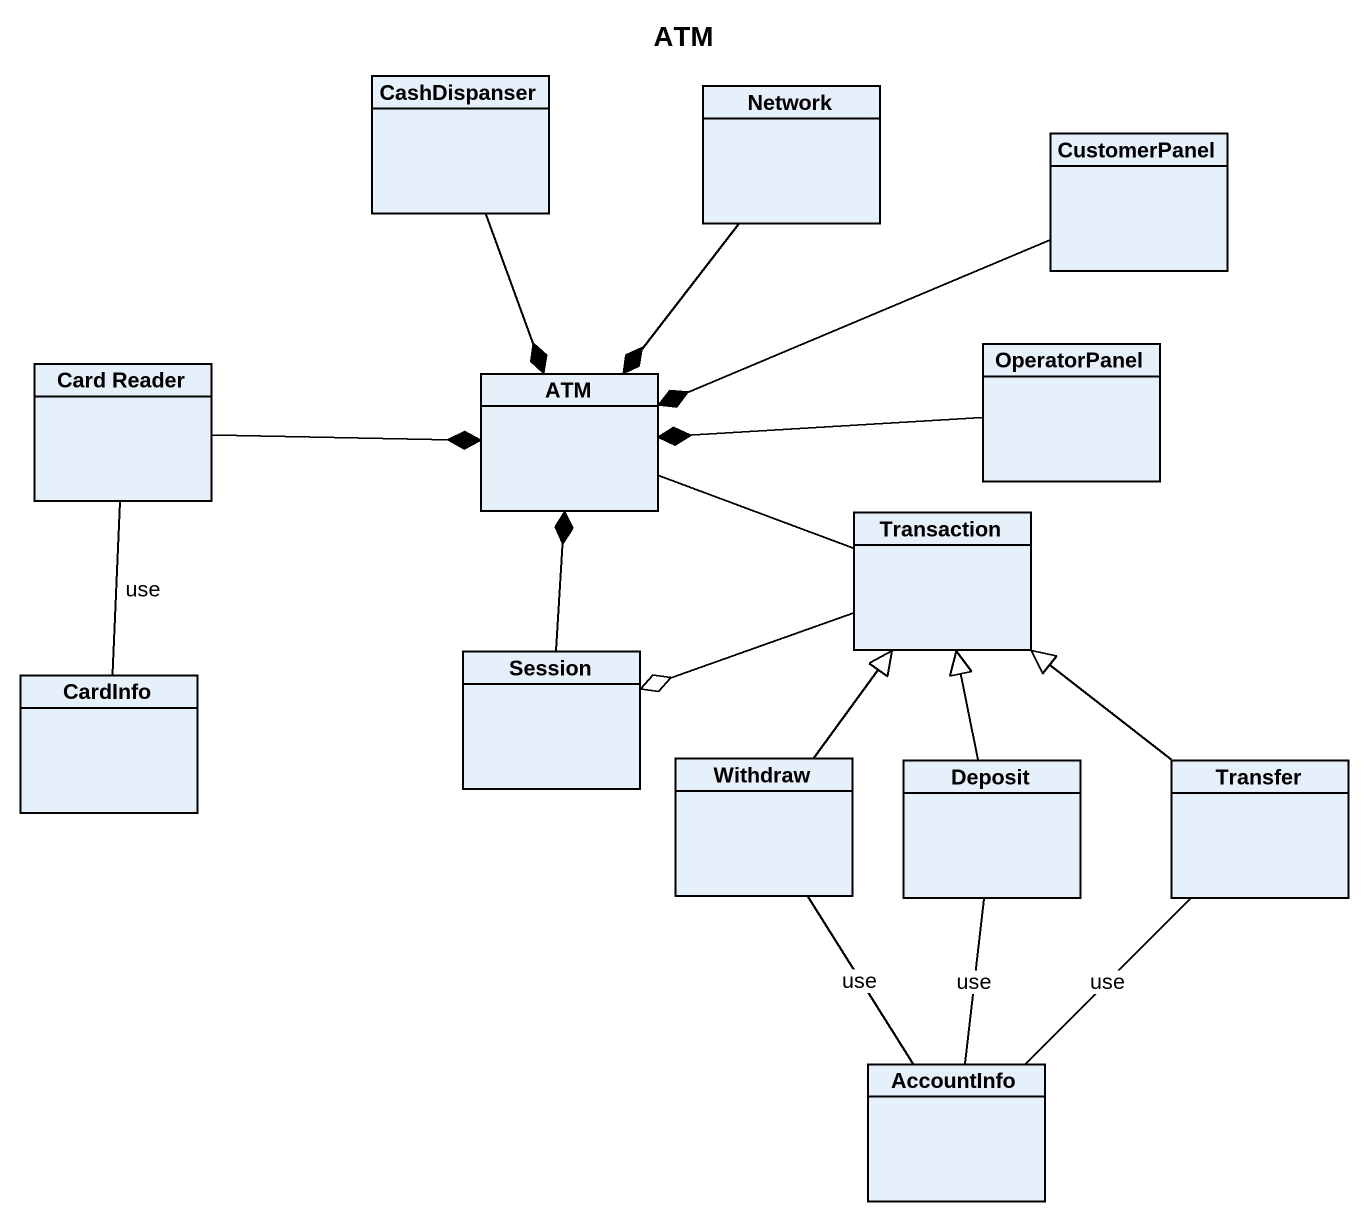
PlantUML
@startuml
title ATM
hide circle
hide empty members
class CashDispanser
class "Network" as Network_
class CustomerPanel
class "Card Reader" as Card_Reader
class ATM
class OperatorPanel
class Transaction
class CardInfo
class Session
class Withdraw
class Deposit
class Transfer
class AccountInfo
CashDispanser --* ATM
Network_ --* ATM
CustomerPanel -left-* ATM
Card_Reader -right-* ATM
Card_Reader -- CardInfo : use
Card_Reader -- CardInfo
OperatorPanel -left-* ATM
Transaction -left- ATM
Transaction -left-o Session
Session -up-* ATM
Withdraw -up-|> Transaction
Withdraw -- AccountInfo : use
Deposit -up-|> Transaction
Deposit -- AccountInfo : use
Transfer -up-|> Transaction
Transfer -- AccountInfo : use
@enduml
